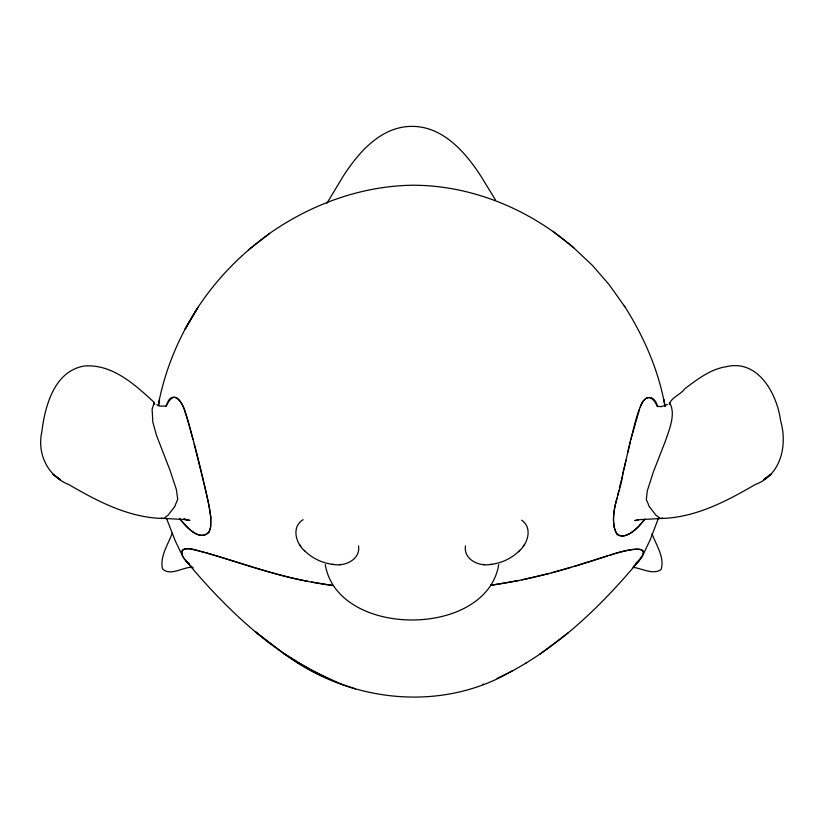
<?xml version="1.0" encoding="UTF-8"?>
<svg xmlns="http://www.w3.org/2000/svg" width="824" height="824" viewBox="0 0 824 824"><rect width="100%" height="100%" fill="white"/><g stroke="black" fill="none" stroke-linecap="round" stroke-linejoin="round"><path stroke-width="1.24" d="M669.17 404.316C671.23 397.456 680.809 394.562 684.723 388.825C697.228 379.452 710.35 369.152 726.222 366.711C758.008 358.893 777.073 393.851 780.524 420.456C787.713 444.898 781.204 475.067 755.196 484.553C726.294 501.404 695.477 517.585 661.25 518.481L640.598 519.604L634.789 520.644L638.384 519.522M498.747 564.564C486.582 638.456 337.418 638.446 325.253 564.564M624.85 306.744L609.276 284.836L592.466 265.452L572.927 247.087C528.503 208.822 470.978 185.04 412 185.235C360.984 186.1 311.266 204.29 269.644 233.388L268.789 234.109C240.969 253.998 216.846 278.821 197.966 307.342L197.317 308.392C179.323 336.202 166.252 367.102 159.393 399.527L158.558 405.243M465.467 545.9C463.243 559.496 479.187 566.737 490.63 564.45M158.445 405.841L159.393 399.527M210.542 527.69L210.748 517.215L208.173 501.074M622.831 473.852C620.73 493.154 607.195 515.834 617.063 534.508C628.269 539.771 638.538 526.835 644.955 519.089M617.125 498.005C610.636 517.421 610.399 552.966 638.178 526.907M210.45 528.143L209.131 531.902L210.779 526.299L210.769 517.565M617.66 495.482L618.824 490.445M624.88 464.963L628.269 450.388M624.293 467.527L626.013 460.214M627.775 452.397L629.34 445.733M623.696 470.102L624.798 465.457M628.341 449.914L630.411 441.201M623.078 472.719L624.17 468.176M629.495 444.97L630.937 438.965M622.46 475.345L623.511 470.978M621.512 479.362L622.171 476.612M630.669 440.037L639.486 409.271M619.421 487.932L621.255 480.361M631.266 437.565C634.222 428.326 642.823 377.505 657.367 406.294M635.52 563.668C666.884 532.634 594.372 560.825 587.811 562.164M665.452 440.953C669.407 429.304 676.092 413.761 669.551 402.648M658.623 517.73L650.229 539.782L643.256 554.264M665.39 441.108L653.298 472.111L647.283 490.939L646.315 499.478L649.302 506.564M166.314 405.81C171.536 388.259 182.918 401.453 185.081 411.969C194.814 443.436 202.488 475.592 209.43 507.78M640.258 407.303C642.977 395.366 654.627 393.522 657.573 406.747M166.17 406.15C180.507 376.362 189.942 430.633 193.063 439.429M172.412 532.87C168.22 544.201 159.866 556.107 162.4 568.632C169.754 576.697 182.887 567.2 191.611 567.242M326.912 203.27L343.175 176.254C358.522 152.419 381.151 126.257 412 126.391C442.9 126.247 465.581 152.399 480.979 176.264L495.461 199.923M197.317 308.392L185.184 329.075L197.966 307.342M519.244 550.906C527.937 543.634 532.747 527.514 521.623 520.171M174.698 506.564L177.716 499.21L176.367 489.528L169.96 470.102L156.581 435.597L152.831 422.135L152.121 409.168L154.181 402.596L154.83 404.316M174.637 506.657L168.086 515.175L163.801 518.42L184.174 519.511L189.87 520.48L186.306 519.388M523.807 545.437L524.229 544.829M523.178 546.353L523.58 545.787M644.718 519.378L638.94 526.114M639.115 560.67C603.065 603.786 561.989 644.1 512.157 670.983L497.14 678.368M490.023 564.512C500.714 563.492 511.024 558.765 518.79 551.359M518.389 551.75L519.676 550.484M633.316 566.551C661.322 540.863 624.201 550.02 610.09 555.17M568.107 632.914L539.72 654.308M269.644 233.388L248.405 249.94M303.129 519.697C291.212 526.598 295.734 543.521 304.756 550.906M525.527 663.402L526.464 662.815M662.506 517.977L661.25 518.481M667.296 404.574L661.054 406.685L657.428 406.263M512.157 670.983C440.953 712.956 348.634 702.275 283.662 653.37L312.996 671.241L341.28 684.085L340.693 683.899L355.422 688.905M587.193 562.329C555.654 572.495 523.436 580.766 490.579 585.277M482.946 684.239L483.534 684.054M607.597 555.922L574.184 566.397M571.403 567.169L551.606 572.793M548.496 573.617L521.922 579.859M163.749 518.43L162.792 518.481C128.544 517.585 97.716 501.414 68.804 484.553C47.854 476.406 36.936 453.808 41.808 431.961C44.97 406.119 54.24 370.975 84.316 366.021C112.394 363.744 135.28 384.921 154.448 402.648M518.378 580.57L490.877 585.277M166.51 406.047L159.763 406.098L156.787 404.625M333.37 564.45C344.813 566.737 360.757 559.496 358.533 545.9M491.259 564.378L491.815 564.316M339.385 564.595L340.085 564.543M340.497 564.502L341.229 564.44M482.771 564.44L483.503 564.502M483.915 564.543L484.615 564.595M304.324 550.484C311.884 558.106 322.091 563.07 332.742 564.378M332.185 564.316L333.978 564.512M162.75 518.481L161.494 517.977M332.175 585.37L311.585 581.981M333.092 585.534C289.286 580.137 247.622 565.367 205.639 552.585M308.197 581.342C269.52 574.544 233.058 559.424 195.082 550.01C177.881 544.746 178.839 555.654 189.365 563.657M199.089 550.896C175.697 543.706 178.272 555.973 193.249 567.983M660.199 518.42L655.914 515.175L649.364 506.657M633.11 567.365C641.917 568.261 652.938 575.337 661.095 569.477C664.906 557.22 655.997 544.932 652 533.653M200.623 551.266L203.899 552.111M327.138 678.193L297.917 662.63L298.854 663.217L283.662 653.37M184.02 518.451L186.852 520.294M269.407 643.008L270.571 643.977L255.152 631.575L284.713 654.132C247.128 628.321 214.837 595.597 185.781 560.639M573.895 247.808L552.914 231.348M180.281 519.357C186.111 526.824 200.108 542.326 209.1 531.954C199.109 542.295 185.616 526.031 179.477 518.296M299.771 544.829L300.193 545.437M300.42 545.787L300.822 546.353M624.211 305.694C643.812 336.408 658.736 370.491 665.03 406.5M181.723 554.264L175.193 540.719L166.5 518.317M194.207 444.023L206.577 493.937M206.659 494.616L207.864 500.024M664.958 406.263L663.825 399.238M209.512 508.068L210.542 515.227M210.563 515.412L210.759 517.39M770.79 474.387L763.477 479.795L770.79 474.387M60.523 479.795L53.21 474.387L60.523 479.795"/></g></svg>
